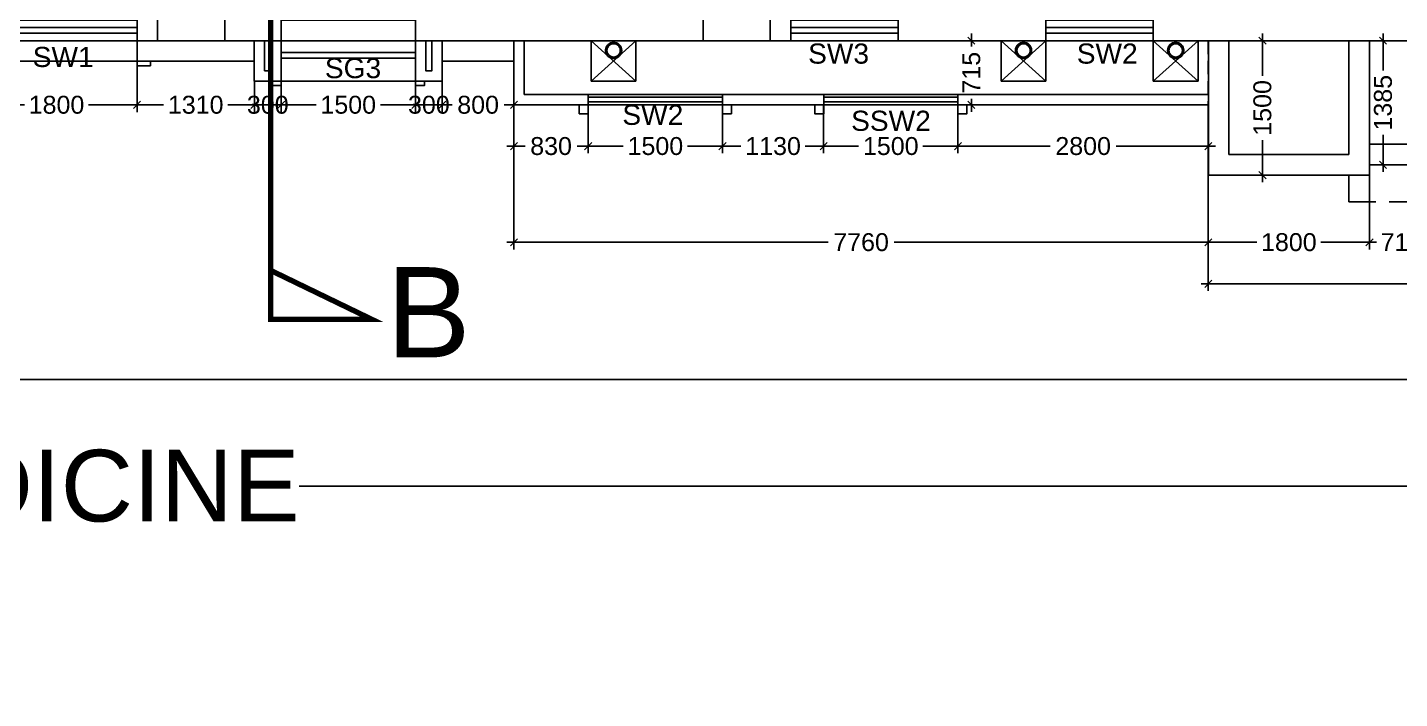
# Model space of a CAD drawing. Extents: x 6345096 to 6738923, y -6490958 to -6305885.
# Drawn here: x 6558567 to 6573896, y -6462218 to -6454726 of the extents above; entities that cross this region are included whole.
import ezdxf
from ezdxf.enums import TextEntityAlignment as Align

# ---------------------------------------------------------------- set-up
doc = ezdxf.new("R2010")
doc.units = 0
doc.header["$LTSCALE"] = 600
doc.header["$MEASUREMENT"] = 0
doc.header["$PDMODE"] = 35
doc.linetypes.add('DASHED', pattern=[0.75, 0.5, -0.25])
doc.linetypes.add('HIDDEN', pattern=[0.375, 0.25, -0.125])
doc.layers.get('0').update_dxf_attribs({"linetype": 'CONTINUOUS'})
doc.layers.get('Defpoints').update_dxf_attribs({"linetype": 'CONTINUOUS'})
for name, color, linetype in [('chajja', 7, 'CONTINUOUS'), ('DIM', 8, 'CONTINUOUS'), ('DIM-TEXT', 8, 'CONTINUOUS'), ('Duct', 8, 'CONTINUOUS'), ('Ele Proje.', 7, 'CONTINUOUS'), ('Ele. Proj', 7, 'CONTINUOUS'), ('HS', 251, 'CONTINUOUS'), ('joinery', 7, 'CONTINUOUS'), ('LA-column', 3, 'CONTINUOUS'), ('PIPE', 140, 'CONTINUOUS'), ('Sections', 10, 'CONTINUOUS'), ('Walls', 7, 'CONTINUOUS'), ('WIN', 151, 'CONTINUOUS'), ('Working Dim', 5, 'CONTINUOUS')]:
    doc.layers.add(name, color=color, linetype=linetype)
doc.styles.add('ari', font='arial.ttf')
doc.styles.add('ARIAL', font='arial.ttf')
doc.styles.add('RT', font='romant.shx')
doc.styles.get("Standard").update_dxf_attribs({"font": 'romans.shx'})
doc.dimstyles.new('int. dim', dxfattribs={"dimtxt": 200, "dimasz": 80, "dimexe": 80, "dimexo": 0, "dimgap": 70, "dimtad": 0, "dimdec": 0, "dimzin": 12, "dimdsep": 46, "dimtxsty": 'ari', "dimblk": 'OBLIQUE', "dimcen": 2, "dimdle": 80, "dimclrd": 256, "dimclre": 256, "dimclrt": 6, "dimadec": 0, "dimazin": 0, "dimtfac": 1, "dimtdec": 0, "dimtix": 1, "dimtmove": 2, "dimatfit": 3, "dimfxl": 1, "dimtolj": 1, "dimtzin": 0, "dimlwd": -1, "dimlwe": -1, "dimarcsym": 0})
doc.dimstyles.new('STANDARD$0', dxfattribs={"dimscale": 0, "dimtxt": 150, "dimasz": 125, "dimexe": 0.75, "dimexo": 1, "dimgap": 25, "dimtad": 1, "dimdec": 0, "dimdsep": 46, "dimtxsty": 'Standard', "dimblk1": 'DOT', "dimblk2": 'DOT', "dimsah": 1, "dimcen": 2.5, "dimclrd": 1, "dimclre": 1, "dimclrt": 3, "dimadec": 0, "dimazin": 0, "dimtfac": 1, "dimtdec": 0, "dimtmove": 0, "dimatfit": 3, "dimldrblk": 'DOT', "dimfxl": 1, "dimtolj": 1, "dimtzin": 0, "dimarcsym": 0})
doc.dimstyles.new('TEXT', dxfattribs={"dimscale": 0, "dimtxt": 600, "dimasz": 300, "dimexe": 300, "dimexo": 30, "dimgap": 50, "dimtad": 0, "dimdec": 0, "dimzin": 0, "dimdsep": 46, "dimtxsty": 'RT', "dimblk": 'OBLIQUE', "dimcen": 0.09, "dimdle": 300, "dimclrd": 256, "dimclre": 256, "dimclrt": 170, "dimadec": 0, "dimazin": 0, "dimtfac": 1, "dimtdec": 0, "dimtofl": 0, "dimtmove": 2, "dimatfit": 3, "dimfxl": 1, "dimfrac": 2, "dimtolj": 1, "dimtzin": 0, "dimlwd": -1, "dimlwe": -1, "dimarcsym": 0})

# ---------------------------------------------------------------- blocks, each defined once
blk = doc.blocks.new('_Oblique')
at = {"color": 0, "linetype": 'ByBlock', "lineweight": -2}
blk.add_line((-0.5, -0.5), (0.5, 0.5), dxfattribs=at)
blk = doc.blocks.new('*D259')
at = {"layer": 'Defpoints', "color": 0, "linetype": 'Continuous', "transparency": 16777216}
for p in [(6531899, -6454874, -2), (6576789, -6454874, -2), (6576789, -6459847)]:
    blk.add_point(p, dxfattribs=at)
at = {"layer": 'DIM-TEXT', "transparency": 16777216}
for p, q in [((6531899, -6454874), (6531899, -6460147)), ((6576789, -6454874), (6576789, -6460147)), ((6531599, -6459847), (6547086, -6459847)), ((6577089, -6459847), (6561603, -6459847))]:
    blk.add_line(p, q, dxfattribs=at)
at = {"layer": 'DIM-TEXT', "linetype": 'Continuous', "transparency": 16777216, "xscale": 300, "yscale": 300, "zscale": 300, "rotation": 180}
blk.add_blockref('_Oblique', (6531899, -6459847), dxfattribs=at)
at = {"layer": 'DIM-TEXT', "linetype": 'Continuous', "transparency": 16777216, "xscale": 300, "yscale": 300, "zscale": 300}
blk.add_blockref('_Oblique', (6576789, -6459847), dxfattribs=at)
at = {"layer": 'DIM-TEXT', "color": 170, "linetype": 'Continuous', "transparency": 16777216, "insert": (6554344, -6459847), "char_height": 750, "attachment_point": 5, "style": 'ari'}
blk.add_mtext('\\A1;{\\H1.0667x;OPD - GENERAL MEDICINE}', dxfattribs=at)
blk = doc.blocks.new('*D1445')
at = {"layer": 'Defpoints', "color": 0, "transparency": 16777216}
for p in [(6571759, -6456374, -8), (6573559, -6456374, 30), (6573559, -6457124)]:
    blk.add_point(p, dxfattribs=at)
at = {"layer": 'Working Dim', "transparency": 16777216}
for p, q in [((6571759, -6456374), (6571759, -6457204)), ((6573559, -6456374), (6573559, -6457204)), ((6571679, -6457124), (6572301, -6457124)), ((6573639, -6457124), (6573018, -6457124))]:
    blk.add_line(p, q, dxfattribs=at)
at = {"layer": 'Working Dim', "transparency": 16777216, "xscale": 80, "yscale": 80, "zscale": 80, "rotation": 180}
blk.add_blockref('_Oblique', (6571759, -6457124), dxfattribs=at)
at = {"layer": 'Working Dim', "transparency": 16777216, "xscale": 80, "yscale": 80, "zscale": 80}
blk.add_blockref('_Oblique', (6573559, -6457124), dxfattribs=at)
at = {"layer": 'Working Dim', "color": 6, "transparency": 16777216, "insert": (6572659, -6457124), "char_height": 200, "attachment_point": 5, "style": 'ari'}
blk.add_mtext('\\A1;1800', dxfattribs=at)
blk = doc.blocks.new('*D1446')
at = {"layer": 'Defpoints', "color": 0, "transparency": 16777216}
for p in [(6572208, -6454874, 27), (6572208, -6456374, 21), (6572364, -6456374)]:
    blk.add_point(p, dxfattribs=at)
at = {"layer": 'Working Dim', "transparency": 16777216}
for p, q in [((6572208, -6454874), (6572444, -6454874)), ((6572364, -6454794), (6572364, -6455265)), ((6572364, -6456454), (6572364, -6455983)), ((6572208, -6456374), (6572444, -6456374))]:
    blk.add_line(p, q, dxfattribs=at)
at = {"layer": 'Working Dim', "transparency": 16777216, "xscale": 80, "yscale": 80, "zscale": 80}
for p, rotation in [((6572364, -6454874), 90), ((6572364, -6456374), 270)]:
    blk.add_blockref('_Oblique', p, dxfattribs=dict(at, rotation=rotation))
at = {"layer": 'Working Dim', "color": 6, "transparency": 16777216, "insert": (6572364, -6455624), "char_height": 200, "attachment_point": 5, "rotation": 90, "style": 'ari'}
blk.add_mtext('\\A1;1500', dxfattribs=at)
blk = doc.blocks.new('*D1447')
at = {"layer": 'Defpoints', "color": 0, "transparency": 16777216}
for p in [(6573711, -6454874), (6573773, -6454874, 27), (6573773, -6456259, 21)]:
    blk.add_point(p, dxfattribs=at)
at = {"layer": 'Working Dim', "transparency": 16777216}
for p, q in [((6573773, -6454874), (6573631, -6454874)), ((6573711, -6454794), (6573711, -6455206)), ((6573711, -6456339), (6573711, -6455926)), ((6573773, -6456259), (6573631, -6456259))]:
    blk.add_line(p, q, dxfattribs=at)
at = {"layer": 'Working Dim', "transparency": 16777216, "xscale": 80, "yscale": 80, "zscale": 80}
for p, rotation in [((6573711, -6454874), 90), ((6573711, -6456259), 270)]:
    blk.add_blockref('_Oblique', p, dxfattribs=dict(at, rotation=rotation))
at = {"layer": 'Working Dim', "color": 6, "transparency": 16777216, "insert": (6573711, -6455566), "char_height": 200, "attachment_point": 5, "rotation": 90, "style": 'ari'}
blk.add_mtext('\\A1;1385', dxfattribs=at)
blk = doc.blocks.new('*D1464')
at = {"layer": 'Defpoints', "color": 0, "transparency": 16777216}
for p in [(6557992, -6455103, 68), (6559792, -6455104, 58), (6559792, -6455590)]:
    blk.add_point(p, dxfattribs=at)
at = {"layer": 'Working Dim', "transparency": 16777216}
for p, q in [((6557992, -6455103), (6557992, -6455670)), ((6559792, -6455104), (6559792, -6455670)), ((6557912, -6455590), (6558533, -6455590)), ((6559872, -6455590), (6559251, -6455590))]:
    blk.add_line(p, q, dxfattribs=at)
at = {"layer": 'Working Dim', "transparency": 16777216, "xscale": 80, "yscale": 80, "zscale": 80, "rotation": 180}
blk.add_blockref('_Oblique', (6557992, -6455590), dxfattribs=at)
at = {"layer": 'Working Dim', "transparency": 16777216, "xscale": 80, "yscale": 80, "zscale": 80}
blk.add_blockref('_Oblique', (6559792, -6455590), dxfattribs=at)
at = {"layer": 'Working Dim', "color": 6, "transparency": 16777216, "insert": (6558892, -6455590), "char_height": 200, "attachment_point": 5, "style": 'ari'}
blk.add_mtext('\\A1;1800', dxfattribs=at)
blk = doc.blocks.new('*D1465')
at = {"layer": 'Defpoints', "color": 0, "transparency": 16777216}
for p in [(6559792, -6455104, 58), (6561102, -6455324, 27), (6561102, -6455590)]:
    blk.add_point(p, dxfattribs=at)
at = {"layer": 'Working Dim', "transparency": 16777216}
for p, q in [((6559792, -6455104), (6559792, -6455670)), ((6561102, -6455324), (6561102, -6455670)), ((6559712, -6455590), (6560088, -6455590)), ((6561182, -6455590), (6560806, -6455590))]:
    blk.add_line(p, q, dxfattribs=at)
at = {"layer": 'Working Dim', "transparency": 16777216, "xscale": 80, "yscale": 80, "zscale": 80, "rotation": 180}
blk.add_blockref('_Oblique', (6559792, -6455590), dxfattribs=at)
at = {"layer": 'Working Dim', "transparency": 16777216, "xscale": 80, "yscale": 80, "zscale": 80}
blk.add_blockref('_Oblique', (6561102, -6455590), dxfattribs=at)
at = {"layer": 'Working Dim', "color": 6, "transparency": 16777216, "insert": (6560447, -6455590), "char_height": 200, "attachment_point": 5, "style": 'ari'}
blk.add_mtext('\\A1;1310', dxfattribs=at)
blk = doc.blocks.new('*D1466')
at = {"layer": 'Defpoints', "color": 0, "transparency": 16777216}
for p in [(6561102, -6455324, 27), (6561401, -6455324, 27), (6561401, -6455590)]:
    blk.add_point(p, dxfattribs=at)
at = {"layer": 'Working Dim', "transparency": 16777216}
for p, q in [((6561102, -6455324), (6561102, -6455670)), ((6561401, -6455324), (6561401, -6455670)), ((6561102, -6455590), (6561022, -6455590)), ((6561102, -6455590), (6561401, -6455590)), ((6561401, -6455590), (6561481, -6455590))]:
    blk.add_line(p, q, dxfattribs=at)
at = {"layer": 'Working Dim', "transparency": 16777216, "xscale": 80, "yscale": 80, "zscale": 80}
blk.add_blockref('_Oblique', (6561102, -6455590), dxfattribs=at)
at = {"layer": 'Working Dim', "transparency": 16777216, "xscale": 80, "yscale": 80, "zscale": 80, "rotation": 180}
blk.add_blockref('_Oblique', (6561401, -6455590), dxfattribs=at)
at = {"layer": 'Working Dim', "color": 6, "transparency": 16777216, "insert": (6561252, -6455590), "char_height": 200, "attachment_point": 5, "style": 'ari'}
blk.add_mtext('\\A1;300', dxfattribs=at)
blk = doc.blocks.new('*D1467')
at = {"layer": 'Defpoints', "color": 0, "transparency": 16777216}
for p in [(6561401, -6455324, 27), (6562901, -6455324, 27), (6562901, -6455590)]:
    blk.add_point(p, dxfattribs=at)
at = {"layer": 'Working Dim', "transparency": 16777216}
for p, q in [((6561401, -6455324), (6561401, -6455670)), ((6562901, -6455324), (6562901, -6455670)), ((6561321, -6455590), (6561793, -6455590)), ((6562981, -6455590), (6562510, -6455590))]:
    blk.add_line(p, q, dxfattribs=at)
at = {"layer": 'Working Dim', "transparency": 16777216, "xscale": 80, "yscale": 80, "zscale": 80, "rotation": 180}
blk.add_blockref('_Oblique', (6561401, -6455590), dxfattribs=at)
at = {"layer": 'Working Dim', "transparency": 16777216, "xscale": 80, "yscale": 80, "zscale": 80}
blk.add_blockref('_Oblique', (6562901, -6455590), dxfattribs=at)
at = {"layer": 'Working Dim', "color": 6, "transparency": 16777216, "insert": (6562151, -6455590), "char_height": 200, "attachment_point": 5, "style": 'ari'}
blk.add_mtext('\\A1;1500', dxfattribs=at)
blk = doc.blocks.new('*D1468')
at = {"layer": 'Defpoints', "color": 0, "transparency": 16777216}
for p in [(6562901, -6455324, 27), (6563202, -6455324, 27), (6563202, -6455590)]:
    blk.add_point(p, dxfattribs=at)
at = {"layer": 'Working Dim', "transparency": 16777216}
for p, q in [((6562901, -6455324), (6562901, -6455670)), ((6563202, -6455324), (6563202, -6455670)), ((6562901, -6455590), (6562821, -6455590)), ((6562901, -6455590), (6563202, -6455590)), ((6563202, -6455590), (6563282, -6455590))]:
    blk.add_line(p, q, dxfattribs=at)
at = {"layer": 'Working Dim', "transparency": 16777216, "xscale": 80, "yscale": 80, "zscale": 80}
blk.add_blockref('_Oblique', (6562901, -6455590), dxfattribs=at)
at = {"layer": 'Working Dim', "transparency": 16777216, "xscale": 80, "yscale": 80, "zscale": 80, "rotation": 180}
blk.add_blockref('_Oblique', (6563202, -6455590), dxfattribs=at)
at = {"layer": 'Working Dim', "color": 6, "transparency": 16777216, "insert": (6563052, -6455590), "char_height": 200, "attachment_point": 5, "style": 'ari'}
blk.add_mtext('\\A1;300', dxfattribs=at)
blk = doc.blocks.new('*D1469')
at = {"layer": 'Defpoints', "color": 0, "transparency": 16777216}
for p in [(6563202, -6455324, 27), (6564002, -6455589), (6564002, -6455590)]:
    blk.add_point(p, dxfattribs=at)
at = {"layer": 'Working Dim', "transparency": 16777216}
for p, q in [((6563202, -6455324), (6563202, -6455670)), ((6563122, -6455590), (6563311, -6455590)), ((6564082, -6455590), (6563892, -6455590)), ((6564002, -6455589), (6564002, -6455670))]:
    blk.add_line(p, q, dxfattribs=at)
at = {"layer": 'Working Dim', "transparency": 16777216, "xscale": 80, "yscale": 80, "zscale": 80, "rotation": 180}
blk.add_blockref('_Oblique', (6563202, -6455590), dxfattribs=at)
at = {"layer": 'Working Dim', "transparency": 16777216, "xscale": 80, "yscale": 80, "zscale": 80}
blk.add_blockref('_Oblique', (6564002, -6455590), dxfattribs=at)
at = {"layer": 'Working Dim', "color": 6, "transparency": 16777216, "insert": (6563602, -6455590), "char_height": 200, "attachment_point": 5, "style": 'ari'}
blk.add_mtext('\\A1;800', dxfattribs=at)
blk = doc.blocks.new('*D1470')
at = {"layer": 'Defpoints', "color": 0, "transparency": 16777216}
for p in [(6564002, -6455589), (6564832, -6455589, 42), (6564832, -6456051)]:
    blk.add_point(p, dxfattribs=at)
at = {"layer": 'Working Dim', "transparency": 16777216}
for p, q in [((6564002, -6455589), (6564002, -6456131)), ((6564832, -6455589), (6564832, -6456131)), ((6563922, -6456051), (6564126, -6456051)), ((6564912, -6456051), (6564708, -6456051))]:
    blk.add_line(p, q, dxfattribs=at)
at = {"layer": 'Working Dim', "transparency": 16777216, "xscale": 80, "yscale": 80, "zscale": 80, "rotation": 180}
blk.add_blockref('_Oblique', (6564002, -6456051), dxfattribs=at)
at = {"layer": 'Working Dim', "transparency": 16777216, "xscale": 80, "yscale": 80, "zscale": 80}
blk.add_blockref('_Oblique', (6564832, -6456051), dxfattribs=at)
at = {"layer": 'Working Dim', "color": 6, "transparency": 16777216, "insert": (6564417, -6456051), "char_height": 200, "attachment_point": 5, "style": 'ari'}
blk.add_mtext('\\A1;830 ', dxfattribs=at)
blk = doc.blocks.new('*D1471')
at = {"layer": 'Defpoints', "color": 0, "transparency": 16777216}
for p in [(6564832, -6455589, 42), (6566332, -6455589, 42), (6566332, -6456051)]:
    blk.add_point(p, dxfattribs=at)
at = {"layer": 'Working Dim', "transparency": 16777216}
for p, q in [((6564832, -6455589), (6564832, -6456131)), ((6566332, -6455589), (6566332, -6456131)), ((6564752, -6456051), (6565223, -6456051)), ((6566412, -6456051), (6565941, -6456051))]:
    blk.add_line(p, q, dxfattribs=at)
at = {"layer": 'Working Dim', "transparency": 16777216, "xscale": 80, "yscale": 80, "zscale": 80, "rotation": 180}
blk.add_blockref('_Oblique', (6564832, -6456051), dxfattribs=at)
at = {"layer": 'Working Dim', "transparency": 16777216, "xscale": 80, "yscale": 80, "zscale": 80}
blk.add_blockref('_Oblique', (6566332, -6456051), dxfattribs=at)
at = {"layer": 'Working Dim', "color": 6, "transparency": 16777216, "insert": (6565582, -6456051), "char_height": 200, "attachment_point": 5, "style": 'ari'}
blk.add_mtext('\\A1;1500', dxfattribs=at)
blk = doc.blocks.new('*D1472')
at = {"layer": 'Defpoints', "color": 0, "transparency": 16777216}
for p in [(6566332, -6455589, 42), (6567462, -6455589, 42), (6567462, -6456051)]:
    blk.add_point(p, dxfattribs=at)
at = {"layer": 'Working Dim', "transparency": 16777216}
for p, q in [((6566332, -6455589), (6566332, -6456131)), ((6567462, -6455589), (6567462, -6456131)), ((6566252, -6456051), (6566538, -6456051)), ((6567542, -6456051), (6567256, -6456051))]:
    blk.add_line(p, q, dxfattribs=at)
at = {"layer": 'Working Dim', "transparency": 16777216, "xscale": 80, "yscale": 80, "zscale": 80, "rotation": 180}
blk.add_blockref('_Oblique', (6566332, -6456051), dxfattribs=at)
at = {"layer": 'Working Dim', "transparency": 16777216, "xscale": 80, "yscale": 80, "zscale": 80}
blk.add_blockref('_Oblique', (6567462, -6456051), dxfattribs=at)
at = {"layer": 'Working Dim', "color": 6, "transparency": 16777216, "insert": (6566897, -6456051), "char_height": 200, "attachment_point": 5, "style": 'ari'}
blk.add_mtext('\\A1;1130', dxfattribs=at)
blk = doc.blocks.new('*D1473')
at = {"layer": 'Defpoints', "color": 0, "transparency": 16777216}
for p in [(6567462, -6455589, 42), (6568962, -6455589, 42), (6568962, -6456051)]:
    blk.add_point(p, dxfattribs=at)
at = {"layer": 'Working Dim', "transparency": 16777216}
for p, q in [((6567462, -6455589), (6567462, -6456131)), ((6568962, -6455589), (6568962, -6456131)), ((6567382, -6456051), (6567853, -6456051)), ((6569042, -6456051), (6568571, -6456051))]:
    blk.add_line(p, q, dxfattribs=at)
at = {"layer": 'Working Dim', "transparency": 16777216, "xscale": 80, "yscale": 80, "zscale": 80, "rotation": 180}
blk.add_blockref('_Oblique', (6567462, -6456051), dxfattribs=at)
at = {"layer": 'Working Dim', "transparency": 16777216, "xscale": 80, "yscale": 80, "zscale": 80}
blk.add_blockref('_Oblique', (6568962, -6456051), dxfattribs=at)
at = {"layer": 'Working Dim', "color": 6, "transparency": 16777216, "insert": (6568212, -6456051), "char_height": 200, "attachment_point": 5, "style": 'ari'}
blk.add_mtext('\\A1;1500', dxfattribs=at)
blk = doc.blocks.new('*D1474')
at = {"layer": 'Defpoints', "color": 0, "transparency": 16777216}
for p in [(6568962, -6455589, 42), (6571759, -6455589, -8), (6571759, -6456051)]:
    blk.add_point(p, dxfattribs=at)
at = {"layer": 'Working Dim', "transparency": 16777216}
for p, q in [((6568962, -6455589), (6568962, -6456131)), ((6571759, -6455589), (6571759, -6456131)), ((6568882, -6456051), (6569991, -6456051)), ((6571839, -6456051), (6570731, -6456051))]:
    blk.add_line(p, q, dxfattribs=at)
at = {"layer": 'Working Dim', "transparency": 16777216, "xscale": 80, "yscale": 80, "zscale": 80, "rotation": 180}
blk.add_blockref('_Oblique', (6568962, -6456051), dxfattribs=at)
at = {"layer": 'Working Dim', "transparency": 16777216, "xscale": 80, "yscale": 80, "zscale": 80}
blk.add_blockref('_Oblique', (6571759, -6456051), dxfattribs=at)
at = {"layer": 'Working Dim', "color": 6, "transparency": 16777216, "insert": (6570361, -6456051), "char_height": 200, "attachment_point": 5, "style": 'ari'}
blk.add_mtext('\\A1;2800', dxfattribs=at)
blk = doc.blocks.new('*D1475')
at = {"layer": 'Defpoints', "color": 0, "transparency": 16777216}
for p in [(6564002, -6455590), (6571759, -6455589), (6571759, -6457124)]:
    blk.add_point(p, dxfattribs=at)
at = {"layer": 'Working Dim', "transparency": 16777216}
for p, q in [((6564002, -6455590), (6564002, -6457204)), ((6571759, -6455589), (6571759, -6457204)), ((6563922, -6457124), (6567513, -6457124)), ((6571839, -6457124), (6568248, -6457124))]:
    blk.add_line(p, q, dxfattribs=at)
at = {"layer": 'Working Dim', "transparency": 16777216, "xscale": 80, "yscale": 80, "zscale": 80, "rotation": 180}
blk.add_blockref('_Oblique', (6564002, -6457124), dxfattribs=at)
at = {"layer": 'Working Dim', "transparency": 16777216, "xscale": 80, "yscale": 80, "zscale": 80}
blk.add_blockref('_Oblique', (6571759, -6457124), dxfattribs=at)
at = {"layer": 'Working Dim', "color": 6, "transparency": 16777216, "insert": (6567880, -6457124), "char_height": 200, "attachment_point": 5, "style": 'ari'}
blk.add_mtext('\\A1;7760', dxfattribs=at)
blk = doc.blocks.new('*D1478')
at = {"layer": 'Defpoints', "color": 0, "transparency": 16777216}
for p in [(6569112, -6454874, 18), (6569112, -6455589), (6569112, -6455589)]:
    blk.add_point(p, dxfattribs=at)
at = {"layer": 'Working Dim', "transparency": 16777216}
for p, q in [((6569112, -6454874), (6569112, -6454794)), ((6569112, -6454874), (6569192, -6454874)), ((6569112, -6454874), (6569112, -6454940)), ((6569112, -6455589), (6569112, -6455522)), ((6569112, -6455589), (6569032, -6455589)), ((6569112, -6455589), (6569112, -6455669))]:
    blk.add_line(p, q, dxfattribs=at)
at = {"layer": 'Working Dim', "transparency": 16777216, "xscale": 80, "yscale": 80, "zscale": 80}
for p, rotation in [((6569112, -6454874), 270), ((6569112, -6455589), 90)]:
    blk.add_blockref('_Oblique', p, dxfattribs=dict(at, rotation=rotation))
at = {"layer": 'Working Dim', "color": 6, "transparency": 16777216, "insert": (6569112, -6455231), "char_height": 200, "attachment_point": 5, "rotation": 90, "style": 'ari'}
blk.add_mtext('\\A1;715', dxfattribs=at)
blk = doc.blocks.new('*D1486')
at = {"layer": 'Defpoints', "color": 0, "transparency": 16777216}
for p in [(6531899, -6454874), (6576789, -6454839), (6531899, -6458657)]:
    blk.add_point(p, dxfattribs=at)
at = {"layer": 'DIM', "color": 8, "transparency": 16777216}
for p, q in [((6531899, -6454874), (6531899, -6458957)), ((6576789, -6454839), (6576789, -6458957)), ((6531599, -6458657), (6552636, -6458657)), ((6577089, -6458657), (6556052, -6458657))]:
    blk.add_line(p, q, dxfattribs=at)
at = {"layer": 'DIM', "color": 8, "transparency": 16777216, "xscale": 300, "yscale": 300, "zscale": 300, "rotation": 180}
blk.add_blockref('_Oblique', (6531899, -6458657), dxfattribs=at)
at = {"layer": 'DIM', "color": 8, "transparency": 16777216, "xscale": 300, "yscale": 300, "zscale": 300}
blk.add_blockref('_Oblique', (6576789, -6458657), dxfattribs=at)
at = {"layer": 'DIM', "color": 7, "transparency": 16777216, "insert": (6554344, -6458657), "char_height": 750, "attachment_point": 5, "style": 'ari'}
blk.add_mtext('\\A1;44.89m', dxfattribs=at)
blk = doc.blocks.new('*D1539')
at = {"layer": 'Defpoints', "color": 0, "transparency": 16777216}
for p in [(6574274, -6456259, 21), (6573559, -6456374, 30), (6574274, -6457124)]:
    blk.add_point(p, dxfattribs=at)
at = {"layer": 'Working Dim', "transparency": 16777216}
for p, q in [((6574274, -6456259), (6574274, -6457204)), ((6573559, -6456374), (6573559, -6457204)), ((6573559, -6457124), (6573479, -6457124)), ((6573559, -6457124), (6573626, -6457124)), ((6574274, -6457124), (6574208, -6457124)), ((6574274, -6457124), (6574354, -6457124))]:
    blk.add_line(p, q, dxfattribs=at)
at = {"layer": 'Working Dim', "transparency": 16777216, "xscale": 80, "yscale": 80, "zscale": 80}
blk.add_blockref('_Oblique', (6573559, -6457124), dxfattribs=at)
at = {"layer": 'Working Dim', "transparency": 16777216, "xscale": 80, "yscale": 80, "zscale": 80, "rotation": 180}
blk.add_blockref('_Oblique', (6574274, -6457124), dxfattribs=at)
at = {"layer": 'Working Dim', "color": 6, "transparency": 16777216, "insert": (6573917, -6457124), "char_height": 200, "attachment_point": 5, "style": 'ari'}
blk.add_mtext('\\A1;715', dxfattribs=at)
blk = doc.blocks.new('*D1546')
at = {"layer": 'Defpoints', "color": 0, "transparency": 16777216}
for p in [(6583129, -6455024, 22), (6571759, -6456374), (6583129, -6457588)]:
    blk.add_point(p, dxfattribs=at)
at = {"layer": 'Working Dim', "transparency": 16777216}
for p, q in [((6583129, -6455024), (6583129, -6457668)), ((6571759, -6456374), (6571759, -6457668)), ((6571679, -6457588), (6577008, -6457588)), ((6583209, -6457588), (6577881, -6457588))]:
    blk.add_line(p, q, dxfattribs=at)
at = {"layer": 'Working Dim', "transparency": 16777216, "xscale": 80, "yscale": 80, "zscale": 80, "rotation": 180}
blk.add_blockref('_Oblique', (6571759, -6457588), dxfattribs=at)
at = {"layer": 'Working Dim', "transparency": 16777216, "xscale": 80, "yscale": 80, "zscale": 80}
blk.add_blockref('_Oblique', (6583129, -6457588), dxfattribs=at)
at = {"layer": 'Working Dim', "color": 6, "transparency": 16777216, "insert": (6577444, -6457588), "char_height": 200, "attachment_point": 5, "style": 'ari'}
blk.add_mtext('\\A1;11370', dxfattribs=at)
blk = doc.blocks.new('*D1547')
at = {"layer": 'Defpoints', "color": 0, "transparency": 16777216}
for p in [(6573711, -6454874), (6573773, -6454874, 27), (6573773, -6456259, 21)]:
    blk.add_point(p, dxfattribs=at)
at = {"layer": 'Working Dim', "transparency": 16777216}
for p, q in [((6573773, -6454874), (6573631, -6454874)), ((6573711, -6454794), (6573711, -6455206)), ((6573711, -6456339), (6573711, -6455926)), ((6573773, -6456259), (6573631, -6456259))]:
    blk.add_line(p, q, dxfattribs=at)
at = {"layer": 'Working Dim', "transparency": 16777216, "xscale": 80, "yscale": 80, "zscale": 80}
for p, rotation in [((6573711, -6454874), 90), ((6573711, -6456259), 270)]:
    blk.add_blockref('_Oblique', p, dxfattribs=dict(at, rotation=rotation))
at = {"layer": 'Working Dim', "color": 6, "transparency": 16777216, "insert": (6573711, -6455566), "char_height": 200, "attachment_point": 5, "rotation": 90, "style": 'ari'}
blk.add_mtext('\\A1;1385', dxfattribs=at)
blk = doc.blocks.new('A$C2CD672AE')
at = {"layer": 'Ele Proje.', "color": 8, "linetype": 'HIDDEN'}
for points, elevation in [([(29472.4, 1320), (29472.4, 1270), (29622.4, 1270), (29622.4, 1320)], 31), ([(30982.1, 1100), (30982.1, 1050), (31082.1, 1050), (31082.1, 1100)], -7.2), ([(32582.1, 1100), (32582.1, 1050), (32682.1, 1050), (32682.1, 1100)], -7.2), ([(34412.7, 835.2), (34412.7, 735.2), (34512.7, 735.2), (34512.7, 835.2)], 15.4), ([(36012.7, 835.2), (36012.7, 735.2), (36112.7, 735.2), (36112.7, 835.2)], 15.4), ([(37042.8, 835.2), (37042.8, 735.2), (37142.8, 735.2), (37142.8, 835.2)], 15.4), ([(38642.8, 835.2), (38642.8, 735.2), (38742.8, 735.2), (38742.8, 835.2)], 15.4)]:
    blk.add_lwpolyline(points, dxfattribs=dict(at, elevation=elevation))
at = {"layer": 'Ele. Proj', "color": 8, "linetype": 'HIDDEN'}
for p, q in [((29472.4, 1549.9, 20.5), (29472.4, 1320, 31)), ((33682.1, 835.2, -26.6), (33682.1, 1549.9, -26.6)), ((41440.1, 1550, -34.2), (41440.1, 50.1, -34.2)), ((41670.1, 1550, -34.2), (41670.1, 280.1, -34.2)), ((43010, 1550, 3.8), (43010, 280.1, 3.8)), ((43240, 1550, 3.8), (43240, 50.1, 3.8)), ((32882.1, 1320, 31), (33682.1, 1320, 57.6)), ((33797.1, 950.2, -7.6), (41440.1, 950.3, -7.6)), ((41440.1, 835.3, -26.6), (33682.1, 835.2, -26.6)), ((43240, 395.1, -5.3), (43954.7, 395.1, -5.3)), ((41670.1, 280.1, -5.3), (43010, 280.1, -5.3)), ((43240, 165.1, -5.3), (43954.7, 165.1, -5.3)), ((41440.1, 50.1, -5.3), (43240, 50.1, -5.3))]:
    blk.add_line(p, q, dxfattribs=at)
for points, elevation in [([(30782.1, 1549.9), (30782.1, 1320), (29472.4, 1320)], 31), ([(33797.1, 950.2), (33797.1, 1549.9)], 42)]:
    blk.add_lwpolyline(points, dxfattribs=dict(at, elevation=elevation))
for points in [[(31082.1, 1549.9), (31082.1, 1100), (30782.1, 1100), (30782.1, 1549.9)], [(30967.1, 1550), (30967.1, 1215), (30897.1, 1215), (30897.1, 1549.9)], [(32582.1, 1549.9), (32582.1, 1100), (32882.1, 1100), (32882.1, 1549.9)], [(32697.1, 1549.9), (32697.1, 1215), (32767.1, 1215), (32767.1, 1549.9)]]:
    blk.add_lwpolyline(points, dxfattribs=at)
at = {"layer": 'PIPE', "color": 8, "linetype": 'HIDDEN'}
for centre, radius in [((34796.3, 1441.8, -7.6), 90), ((34796.3, 1441.8, -7.6), 75), ((39375.8, 1441.8, -7.6), 90), ((39375.8, 1441.8, -7.6), 75), ((41075.4, 1441.8, -7.6), 90), ((41075.4, 1441.8, -7.6), 75)]:
    blk.add_circle(centre, radius, dxfattribs=at)
at = {"layer": 'Walls', "color": 8, "linetype": 'HIDDEN'}
for p, q in [((29701.9, 1549.9, -10.5), (26699.3, 1549.9, -10.5)), ((35795.9, 1549.9, -10.5), (30451.9, 1549.9, -10.5)), ((46470.1, 1550), (36546.1, 1550)), ((41557.2, 1550, -12.9), (36546.2, 1549.9, -5.3))]:
    blk.add_line(p, q, dxfattribs=at)

msp = doc.modelspace()

# ---------------------------------------------------------------- linework, layer by layer
at = {"layer": 'chajja', "color": 8}
for p, q in [((6557991.79, -6455103.927, 41.412), (6559791.79, -6455103.927, 41.412)), ((6561401.504, -6455323.951), (6562901.504, -6455323.951))]:
    msp.add_line(p, q, dxfattribs=at)
at = {"layer": 'chajja', "color": 8, "linetype": 'DASHED'}
for p, q in [((6573329.39, -6456373.848, -5.322), (6573329.39, -6456673.848, -5.322)), ((6573329.39, -6456673.848, -5.322), (6610509.589, -6456673.848, -5.322))]:
    msp.add_line(p, q, dxfattribs=at)
at = {"layer": 'Duct'}
for p, q in [((6564865.891, -6454873.984, -7.605), (6565365.481, -6455323.711, -7.605)), ((6564865.891, -6455323.586, -7.605), (6565365.481, -6454874.003, -7.605)), ((6569445.389, -6454873.984, -7.605), (6569944.978, -6455323.711, -7.605)), ((6569445.389, -6455323.586, -7.605), (6569944.978, -6454874.003, -7.605)), ((6571144.978, -6454874.003, -7.605), (6571644.567, -6455323.73, -7.605)), ((6571144.978, -6455323.605, -7.605), (6571644.567, -6454874.022, -7.605))]:
    msp.add_line(p, q, dxfattribs=at)
at = {"layer": 'Duct', "color": 10, "linetype": 'HIDDEN', "ltscale": 600, "elevation": -7.605}
for points in [[(6564865.891, -6454873.984), (6565365.481, -6454873.984), (6565365.481, -6455323.711), (6564865.891, -6455323.711)], [(6569445.389, -6454873.984), (6569944.978, -6454873.984), (6569944.978, -6455323.711), (6569445.389, -6455323.711)], [(6571144.978, -6454874.003), (6571644.567, -6454874.003), (6571644.567, -6455323.73), (6571144.978, -6455323.73)]]:
    msp.add_lwpolyline(points, close=True, dxfattribs=at)
at = {"layer": 'Ele Proje.'}
for points, elevation in [([(6559791.78, -6455103.927), (6559791.78, -6455153.927), (6559941.78, -6455153.927), (6559941.78, -6455103.927)], 30.959), ([(6561301.499, -6455323.951), (6561301.499, -6455373.951), (6561401.499, -6455373.951), (6561401.499, -6455323.951)], -7.208), ([(6562901.499, -6455323.951), (6562901.499, -6455373.951), (6563001.499, -6455373.951), (6563001.499, -6455323.951)], -7.208), ([(6564732.062, -6455588.695), (6564732.062, -6455688.695), (6564832.062, -6455688.695), (6564832.062, -6455588.695)], 15.375), ([(6566332.062, -6455588.7), (6566332.062, -6455688.7), (6566432.062, -6455688.7), (6566432.062, -6455588.7)], 15.375), ([(6567362.198, -6455588.71), (6567362.198, -6455688.709), (6567462.198, -6455688.709), (6567462.198, -6455588.71)], 15.375), ([(6568962.198, -6455588.71), (6568962.198, -6455688.709), (6569062.198, -6455688.709), (6569062.198, -6455588.71)], 15.375)]:
    msp.add_lwpolyline(points, dxfattribs=dict(at, elevation=elevation))
at = {"layer": 'Ele. Proj', "color": 1}
for p, q in [((6559791.78, -6454873.951, 20.506), (6559791.796, -6455103.927, 30.959)), ((6564001.506, -6455588.694, -26.593), (6564001.506, -6454874.003, -26.593)), ((6571759.477, -6454873.885, -34.197), (6571759.477, -6456373.848, -34.197)), ((6571989.477, -6454873.885, -34.197), (6571989.477, -6456143.848, -34.197)), ((6573329.39, -6454873.885, 3.845), (6573329.39, -6456143.848, 3.845)), ((6573559.39, -6454873.885, 3.845), (6573559.39, -6456373.848, 3.845)), ((6563201.504, -6455103.951, 30.959), (6564001.506, -6455103.929, 57.552)), ((6564116.506, -6455473.694, -7.605), (6571759.477, -6455473.575, -7.605)), ((6571759.477, -6455588.578, -26.593), (6564001.506, -6455588.694, -26.593)), ((6571989.477, -6456143.848, -5.322), (6573329.39, -6456143.848, -5.322)), ((6573559.39, -6456028.848, -5.322), (6574274.084, -6456028.848, -5.322)), ((6573559.39, -6456258.848, -5.322), (6574274.084, -6456258.848, -5.322)), ((6571759.477, -6456373.848, -5.322), (6573559.39, -6456373.848, -5.322))]:
    msp.add_line(p, q, dxfattribs=at)
for points, elevation in [([(6561101.504, -6454873.951), (6561101.504, -6455103.951), (6559791.78, -6455103.927)], 30.959), ([(6564116.506, -6455473.695), (6564116.506, -6454874.003)], 41.968)]:
    msp.add_lwpolyline(points, dxfattribs=dict(at, elevation=elevation))
for points in [[(6561401.504, -6454873.951), (6561401.499, -6455323.951), (6561101.504, -6455323.951), (6561101.504, -6454873.951)], [(6561286.504, -6454873.95), (6561286.5, -6455208.951), (6561216.504, -6455208.951), (6561216.504, -6454873.951)], [(6562901.504, -6454873.951), (6562901.499, -6455323.951), (6563201.504, -6455323.951), (6563201.499, -6454873.951)], [(6563016.504, -6454873.952), (6563016.5, -6455208.951), (6563086.503, -6455208.951), (6563086.499, -6454873.952)]]:
    msp.add_lwpolyline(points, dxfattribs=at)
at = {"layer": 'LA-column', "color": 2, "elevation": 5.131}
for points in [[(6560021.525, -6454873.934), (6560771.525, -6454873.934), (6560771.525, -6454123.934), (6560021.525, -6454123.934)], [(6566115.528, -6454873.934), (6566865.528, -6454873.934), (6566865.528, -6454123.934), (6566115.528, -6454123.934)]]:
    msp.add_lwpolyline(points, close=True, dxfattribs=at)
at = {"layer": 'PIPE', "color": 2}
for centre, radius in [((6565115.686, -6454982.079, -7.605), 90), ((6565115.686, -6454982.079, -7.605), 75), ((6569695.183, -6454982.132, -7.605), 90), ((6569695.183, -6454982.132, -7.605), 75), ((6571394.773, -6454982.15, -7.605), 90), ((6571394.773, -6454982.15, -7.605), 75)]:
    msp.add_circle(centre, radius, dxfattribs=at)
at = {"layer": 'Sections', "linetype": 'DASHED', "lineweight": 0, "ltscale": 2, "const_width": 60, "flags": 128}
msp.add_lwpolyline([(6561283.238, -6457437.593), (6562415.891, -6457985.461), (6561283.238, -6457985.461), (6561283.238, -6331751.836), (6562415.891, -6331751.836), (6561283.238, -6332299.705)], dxfattribs=at)
at = {"layer": 'Walls'}
for p, q in [((6560021.298, -6454873.951, -10.453), (6557018.708, -6454873.951, -10.453)), ((6566115.298, -6454873.951, -10.453), (6560771.298, -6454873.951, -10.453)), ((6571876.607, -6454873.854, -12.927), (6566865.567, -6454874.003, -5.322))]:
    msp.add_line(p, q, dxfattribs=at)
at = {"layer": 'Walls', "linetype": 'Continuous'}
msp.add_line((6576789.439, -6454873.885), (6566865.438, -6454873.885), dxfattribs=at)
at = {"layer": 'WIN', "linetype": 'Continuous'}
for points, elevation in [([(6557991.78, -6454873.951), (6559791.78, -6454873.951), (6559791.78, -6454643.951), (6557991.78, -6454643.951)], 20.506), ([(6557991.78, -6454791.168), (6559791.78, -6454791.168), (6559791.78, -6454726.735), (6557991.78, -6454726.735)], 20.506), ([(6568295.567, -6454874.003), (6567095.567, -6454874.003), (6567095.567, -6454644.003), (6568295.567, -6454644.003)], -5.322), ([(6568295.567, -6454791.22), (6567095.567, -6454791.22), (6567095.567, -6454726.786), (6568295.567, -6454726.786)], -5.322), ([(6571144.978, -6454874.003), (6569944.978, -6454874.003), (6569944.978, -6454644.003), (6571144.978, -6454644.003)], -7.605), ([(6571144.978, -6454791.22), (6569944.978, -6454791.22), (6569944.978, -6454726.786), (6571144.978, -6454726.786)], -7.605), ([(6562901.499, -6455068.384), (6561401.499, -6455068.384), (6561401.499, -6455003.951), (6562901.499, -6455003.951)], 26.593), ([(6564832.062, -6455588.695), (6566332.062, -6455588.695), (6566332.062, -6455473.695), (6564832.062, -6455473.695)], 15.375), ([(6564832.062, -6455505.912), (6566332.062, -6455505.912), (6566332.062, -6455556.479), (6564832.062, -6455556.479)], 15.375), ([(6567462.198, -6455588.695), (6568962.198, -6455588.695), (6568962.198, -6455473.695), (6567462.198, -6455473.695)], 15.375), ([(6567462.198, -6455505.912), (6568962.198, -6455505.912), (6568962.198, -6455556.479), (6567462.198, -6455556.479)], 15.375)]:
    msp.add_lwpolyline(points, close=True, dxfattribs=dict(at, elevation=elevation))
at = {"layer": 'WIN', "color": 8, "linetype": 'Continuous'}
msp.add_lwpolyline([(6561401.504, -6454873.951), (6562901.504, -6454873.951), (6562901.504, -6454643.951), (6561401.504, -6454643.951)], close=True, dxfattribs=at)

# ---------------------------------------------------------------- block references
at = {"layer": 'HS'}
msp.add_blockref('A$C2CD672AE', (6530319.294, -6456423.902, 8.17), dxfattribs=at)

# ---------------------------------------------------------------- texts
at = {"layer": 'joinery', "style": 'ari'}
for s, p in [('SW1', (6558966.899, -6455167.661, 20.506)), ('SW3', (6567628.797, -6455129.922, -5.322)), ('SW2', (6570630.05, -6455129.922, -7.605)), ('SG3', (6562204.285, -6455291.959, 33.759)), ('SW2', (6565553.724, -6455813.504, -26.593)), ('SSW2', (6568213.918, -6455880.183, -26.593))]:
    msp.add_text(s, height=225, dxfattribs=at).set_placement(p, align=Align.CENTER)
at = {"layer": 'Sections', "style": 'ARIAL'}
msp.add_text('B', height=1008, dxfattribs=at).set_placement((6563047.803, -6458409.47), align=Align.CENTER)

# ---------------------------------------------------------------- dimensions: what is measured, and where the dimension line sits
at = {"layer": 'DIM'}
dim = msp.add_linear_dim(base=(6531899.298, -6458656.532), p1=(6576789.484, -6454838.889), p2=(6531899.298, -6454873.885), dimstyle='STANDARD$0', override={"dimscale": 1, "dimtxt": 750, "dimasz": 300, "dimexe": 300, "dimexo": 0, "dimgap": 1, "dimtad": 0, "dimdec": 2, "dimlfac": 0.001, "dimzin": 0, "dimpost": 'm', "dimtxsty": 'ari', "dimblk1": 'Oblique', "dimblk2": 'Oblique', "dimcen": 0, "dimdle": 300, "dimclrd": 8, "dimclre": 8, "dimclrt": 7, "dimadec": 2, "dimtdec": 2, "dimtmove": 2, "dimfxl": 0.75, "dimfrac": 1, "dimlwd": 65535, "dimlwe": 65535}, dxfattribs=at)
dim.commit()
dim.dimension.update_dxf_attribs({"geometry": '*D1486', "text_midpoint": (6554344.391, -6458656.532)})
at = {"layer": 'DIM-TEXT', "linetype": 'Continuous'}
dim = msp.add_linear_dim(base=(6576789.439, -6459847.294, 2.092), p1=(6531899.298, -6454873.885), p2=(6576789.439, -6454873.885), text='{\\H1.0667x;OPD - GENERAL MEDICINE}', dimstyle='TEXT', override={"dimscale": 1, "dimtxt": 750, "dimexo": 0, "dimtxsty": 'ari'}, dxfattribs=at)
dim.commit()
dim.dimension.update_dxf_attribs({"geometry": '*D259', "text_midpoint": (6554344.369, -6459847.294, 2.092)})
at = {"layer": 'Working Dim', "color": 6}
for base, p1, p2, picture, middle in [((6569111.586, -6455588.617, -26.593), (6569111.577, -6454873.936, -8.731), (6569111.588, -6455588.617, -26.593), '*D1478', (6569111.586, -6455231.277, -26.593)), ((6572364.418, -6456373.848, -26.593), (6572207.875, -6454873.885), (6572207.875, -6456373.848, -5.322), '*D1446', (6572364.418, -6455623.867, -26.593)), ((6573711.068, -6454873.885, -26.593), (6573773.03, -6456258.848, -5.322), (6573773.03, -6454873.885), '*D1447', (6573711.068, -6455566.367, -26.593)), ((6573711.068, -6454873.885, -26.593), (6573773.03, -6456258.848, -5.322), (6573773.03, -6454873.885), '*D1547', (6573711.068, -6455566.367, -26.593))]:
    dim = msp.add_linear_dim(base=base, p1=p1, p2=p2, angle=90, dimstyle='int. dim', override={"dimtxt": 200, "dimarcsym": 1}, dxfattribs=at)
    dim.commit()
    dim.dimension.update_dxf_attribs({"geometry": picture, "text_midpoint": middle})
for base, p1, p2, picture, middle in [((6583129.408, -6457587.82, -26.593), (6571759.477, -6456373.848, -26.593), (6583129.408, -6455023.934, -4.556), '*D1546', (6577444.443, -6457587.82, -26.593)), ((6559791.796, -6455590.331, -26.593), (6557991.79, -6455102.973, 41.326), (6559791.796, -6455103.927, 30.959), '*D1464', (6558891.793, -6455590.331, -26.593)), ((6561101.504, -6455590.331, -26.593), (6559791.796, -6455103.927, 30.959), (6561101.504, -6455323.951), '*D1465', (6560446.65, -6455590.331, -26.593)), ((6561401.499, -6455590.331, -26.593), (6561101.504, -6455323.951), (6561401.499, -6455323.951), '*D1466', (6561251.501, -6455590.331, -26.593)), ((6562901.499, -6455590.331, -26.593), (6561401.499, -6455323.951), (6562901.499, -6455323.969), '*D1467', (6562151.499, -6455590.331, -26.593)), ((6563201.504, -6455590.331, -26.593), (6562901.499, -6455323.969), (6563201.504, -6455323.965), '*D1468', (6563051.501, -6455590.331, -26.593)), ((6564001.506, -6455590.331, -26.593), (6563201.504, -6455323.965), (6564001.506, -6455588.694, -26.593), '*D1469', (6563601.505, -6455590.331, -26.593)), ((6566332.062, -6456051.433, -26.593), (6564832.062, -6455588.681, 15.375), (6566332.062, -6455588.7, 15.375), '*D1471', (6565582.062, -6456051.433, -26.593)), ((6567462.198, -6456051.433, -26.593), (6566332.062, -6455588.7, 15.375), (6567462.198, -6455588.642, 15.375), '*D1472', (6566897.13, -6456051.433, -26.593)), ((6568962.198, -6456051.433, -26.593), (6567462.198, -6455588.642, 15.375), (6568962.198, -6455588.619, 15.375), '*D1473', (6568212.198, -6456051.433, -26.593)), ((6574274.084, -6457123.731, -26.593), (6573559.39, -6456373.848, 3.845), (6574274.084, -6456258.848, -5.322), '*D1539', (6573916.737, -6457123.731, -26.593)), ((6573559.39, -6457123.731, -26.593), (6571759.477, -6456373.848, -34.197), (6573559.39, -6456373.848, 3.845), '*D1445', (6572659.434, -6457123.731, -26.593))]:
    dim = msp.add_linear_dim(base=base, p1=p1, p2=p2, dimstyle='int. dim', override={"dimtxt": 200, "dimarcsym": 1}, dxfattribs=at)
    dim.commit()
    dim.dimension.update_dxf_attribs({"geometry": picture, "text_midpoint": middle})
for base, p1, p2, text, picture, middle in [((6571759.477, -6457123.731, -26.593), (6564001.506, -6455590.331, -26.593), (6571759.477, -6455588.578, -26.593), '7760', '*D1475', (6567880.491, -6457123.731, -26.593)), ((6564832.062, -6456051.433, -26.593), (6564001.506, -6455588.694, -26.593), (6564832.062, -6455588.681, 15.375), '830 ', '*D1470', (6564416.784, -6456051.433, -26.593)), ((6571759.477, -6456051.433, -26.593), (6568962.198, -6455588.619, 15.375), (6571759.477, -6455588.619, -34.197), '2800', '*D1474', (6570360.838, -6456051.433, -26.593))]:
    dim = msp.add_linear_dim(base=base, p1=p1, p2=p2, text=text, dimstyle='int. dim', override={"dimtxt": 200, "dimarcsym": 1}, dxfattribs=at)
    dim.commit()
    dim.dimension.update_dxf_attribs({"geometry": picture, "text_midpoint": middle})

doc.saveas('drawing.dxf')
